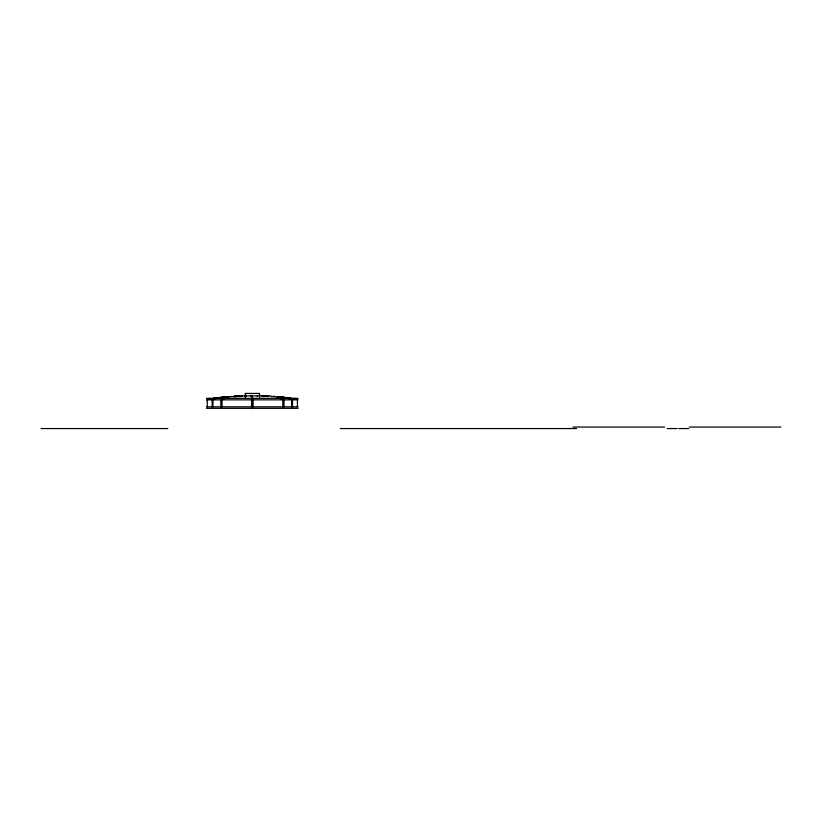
<?xml version="1.0" encoding="UTF-8"?>
<svg xmlns="http://www.w3.org/2000/svg" width="822" height="822" viewBox="0 0 822 822"><rect width="100%" height="100%" fill="white"/><g stroke="black" fill="none" stroke-linecap="round" stroke-linejoin="round"><path stroke-width="1.23" d="M240.969 396.112L232.421 396.656M252.282 408.226L252.241 395.865M259.3 394.18L259.526 393.44L245.326 393.44L245.326 397.17M220.892 397.324L221.529 397.232M220.635 397.365L225.166 397.077M234.763 396.666L240.969 395.865L234.609 396.615M220.173 397.427L219.721 397.478M229.153 396.779L229.739 396.707M221.776 397.201L224.077 396.964M219.412 397.509L219.155 397.54M229.841 396.697L231.352 396.553M218.128 397.643L213.761 397.93M226.553 396.718L224.242 396.944M215.323 398.259L228.763 397.005M231.434 396.543L232.174 396.481M227.838 396.985L225.773 397.077M228.218 396.841L226.43 396.923M271.25 396.42L272.246 396.471M283.631 397.591L282.213 397.396L284.72 397.632M234.085 395.865L270.479 395.865M206.486 398.351L298.078 398.351M206.486 399.852L298.078 399.852M206.486 406.818L298.078 406.818M206.486 408.318L298.078 408.318M572.965 427.06L664.608 427.06M689.247 427.06L780.89 427.06M41.11 428.56L167.801 428.56M340.205 428.56L576.489 428.56M667.145 428.56L677.102 428.56M678.767 428.56L688.733 428.56M279.706 397.088L275.812 397.047M282.83 397.406L284.196 397.591M289.714 397.879L290.978 397.92M284.022 397.612L284.535 397.56M283.744 397.591L282.604 397.499M278.576 396.769L280.323 396.923M290.536 397.869L286.631 397.54M283.569 397.478L283.888 397.54M279.326 396.872L278.905 396.831M287.608 397.601L288.481 397.663M272.76 396.523L274.096 396.656M287.762 397.622L288.358 397.684M277.918 396.636L280.035 396.892M279.521 396.8L283.59 397.262M275.093 396.389L273.757 396.235M285.285 397.478L285.224 397.478A16.81 0.606 6.4 0 0 280.22 397.16M284.946 397.345L284.546 397.396M263.585 396.543L263.585 395.865L268.65 396.543M272.113 396.605L271.26 396.461M263.585 395.865L264.633 396.122M245.326 393.44L245.562 394.18M297.42 399.852L297.42 406.818M295.869 398.351L295.869 399.102M294.338 398.351L294.338 399.102M294.297 398.351L294.297 399.102M292.509 399.852L292.509 406.818M291.718 399.852L291.718 406.818M291.173 398.351L291.173 399.102M290.392 398.351L290.392 399.102M289.847 398.351L289.847 399.102M289.036 398.351L289.036 399.102M284.011 399.852L284.011 406.818M283.015 398.351L283.015 399.102M282.83 399.852L282.83 406.818M282.008 398.351L282.008 399.102M281.823 398.351L281.823 399.102M280.805 398.351L280.805 399.102M264.561 395.865L264.561 396.543M263.204 395.865L263.204 396.543M262.948 395.865L262.948 396.543M262.208 395.865L262.208 396.543M259.526 393.44L259.526 397.17M257.307 395.865L257.307 396.543M253.053 398.351L253.053 399.102M253.104 399.852L253.104 406.818M251.727 395.865L251.727 396.543M251.522 395.865L251.573 396.543M251.511 398.351L251.511 399.102M251.563 399.852L251.563 406.818M250.977 395.865L250.977 396.543M245.994 395.865L245.994 396.543M245.398 395.865L245.449 396.543M244.73 395.865L244.73 396.543M242.274 395.865L242.274 396.543M241.524 395.865L241.524 396.543M241.021 395.865L241.021 396.615M239.582 395.865L239.582 396.615M239.315 395.865L239.315 396.615M237.424 395.865L237.424 396.615M236.787 395.865L236.787 396.615M223.861 398.351L223.861 399.102M222.916 398.351L222.916 399.102M222.659 398.351L222.659 399.102M222.012 399.852L222.012 406.818M221.735 398.351L221.735 399.102M220.83 399.852L220.83 406.818M215.518 398.351L215.518 399.102M214.717 398.351L214.717 399.102M214.172 398.351L214.172 399.102M213.381 398.351L213.381 399.102M213.196 398.351L213.196 399.102M212.939 399.852L212.939 406.818M212.148 399.852L212.148 406.818M208.685 398.351L208.685 399.102M207.247 399.852L207.247 406.818M278.535 396.954A13.912 0.586 6.6 0 1 276.963 397.047M210.268 399.102L210.268 398.351L210.227 399.102"/></g></svg>
